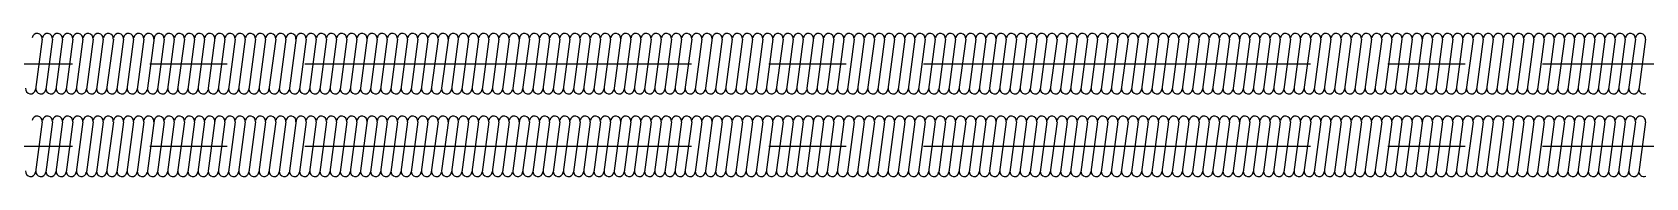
# Model space of a CAD drawing. Extents: x 54 to 349, y 204 to 268.
# Drawn here: x 218.7 to 281.2, y 255.8 to 261.3 of the extents above; entities that cross this region are included whole.
import ezdxf

# ---------------------------------------------------------------- set-up
doc = ezdxf.new("R2010")
doc.units = 0
doc.header["$LTSCALE"] = 12
doc.linetypes.add('CENTER', pattern=[2, 1.25, -0.25, 0.25, -0.25])
doc.layers.get('0').update_dxf_attribs({"linetype": 'CONTINUOUS'})
doc.layers.add('CENTER', color=1, linetype='CENTER')

msp = doc.modelspace()

# ---------------------------------------------------------------- linework, layer by layer
at = {"color": 7, "linetype": 'CONTINUOUS'}
for p, q in [((219.05, 261.091), (218.79, 259.141)), ((219.443, 261.091), (219.183, 259.141)), ((219.836, 261.091), (219.576, 259.141)), ((220.23, 261.091), (219.97, 259.141)), ((220.623, 261.091), (220.363, 259.141)), ((221.017, 261.091), (220.757, 259.141)), ((221.41, 261.091), (221.15, 259.141)), ((221.804, 261.091), (221.544, 259.141)), ((222.197, 261.091), (221.937, 259.141)), ((222.591, 261.091), (222.331, 259.141)), ((222.591, 261.091), (222.331, 259.141)), ((222.984, 261.091), (222.724, 259.141)), ((222.984, 261.091), (222.724, 259.141)), ((223.384, 261.143), (223.124, 259.193)), ((223.771, 261.091), (223.511, 259.141)), ((224.164, 261.091), (223.904, 259.141)), ((224.558, 261.091), (224.298, 259.141)), ((224.951, 261.091), (224.691, 259.141)), ((225.345, 261.091), (225.085, 259.141)), ((225.745, 261.143), (225.485, 259.193)), ((226.132, 261.091), (225.872, 259.141)), ((226.525, 261.091), (226.265, 259.141)), ((226.919, 261.091), (226.659, 259.141)), ((227.312, 261.091), (227.052, 259.141)), ((227.705, 261.091), (227.445, 259.141)), ((228.099, 261.091), (227.839, 259.141)), ((228.492, 261.091), (228.232, 259.141)), ((228.893, 261.143), (228.633, 259.193)), ((229.279, 261.091), (229.019, 259.141)), ((229.673, 261.091), (229.413, 259.141)), ((230.066, 261.091), (229.806, 259.141)), ((230.46, 261.091), (230.2, 259.141)), ((230.853, 261.091), (230.593, 259.141)), ((231.247, 261.091), (230.987, 259.141)), ((231.647, 261.143), (231.387, 259.193)), ((232.033, 261.091), (231.773, 259.141)), ((232.427, 261.091), (232.167, 259.141)), ((232.82, 261.091), (232.56, 259.141)), ((233.214, 261.091), (232.954, 259.141)), ((233.607, 261.091), (233.347, 259.141)), ((234.001, 261.091), (233.741, 259.141)), ((234.394, 261.091), (234.134, 259.141)), ((234.794, 261.143), (234.534, 259.193)), ((235.181, 261.091), (234.921, 259.141)), ((235.574, 261.091), (235.314, 259.141)), ((235.968, 261.091), (235.708, 259.141)), ((236.361, 261.091), (236.101, 259.141)), ((236.755, 261.091), (236.495, 259.141)), ((237.148, 261.091), (236.888, 259.141)), ((237.549, 261.143), (237.289, 259.193)), ((237.935, 261.091), (237.675, 259.141)), ((238.329, 261.091), (238.069, 259.141)), ((238.722, 261.091), (238.462, 259.141)), ((239.116, 261.091), (238.856, 259.141)), ((239.509, 261.091), (239.249, 259.141)), ((239.902, 261.091), (239.642, 259.141)), ((240.296, 261.091), (240.036, 259.141)), ((240.689, 261.091), (240.429, 259.141)), ((241.083, 261.091), (240.823, 259.141)), ((241.483, 261.143), (241.223, 259.193)), ((241.87, 261.091), (241.61, 259.141)), ((242.263, 261.091), (242.003, 259.141)), ((242.657, 261.091), (242.397, 259.141)), ((243.05, 261.091), (242.79, 259.141)), ((243.443, 261.091), (243.183, 259.141)), ((243.837, 261.091), (243.577, 259.141)), ((244.23, 261.091), (243.97, 259.141)), ((244.624, 261.091), (244.364, 259.141)), ((245.024, 261.143), (244.764, 259.193)), ((245.411, 261.091), (245.151, 259.141)), ((245.804, 261.091), (245.544, 259.141)), ((246.198, 261.091), (245.938, 259.141)), ((246.591, 261.091), (246.331, 259.141)), ((246.985, 261.091), (246.725, 259.141)), ((247.378, 261.091), (247.118, 259.141)), ((247.771, 261.091), (247.511, 259.141)), ((248.165, 261.091), (247.905, 259.141)), ((248.558, 261.091), (248.298, 259.141)), ((248.959, 261.143), (248.699, 259.193)), ((249.345, 261.091), (249.085, 259.141)), ((249.739, 261.091), (249.479, 259.141)), ((250.132, 261.091), (249.872, 259.141)), ((250.526, 261.091), (250.266, 259.141)), ((250.919, 261.091), (250.659, 259.141)), ((251.313, 261.091), (251.053, 259.141)), ((251.706, 261.091), (251.446, 259.141)), ((252.099, 261.091), (251.839, 259.141)), ((252.493, 261.091), (252.233, 259.141)), ((252.886, 261.091), (252.626, 259.141)), ((253.28, 261.091), (253.02, 259.141)), ((253.673, 261.091), (253.413, 259.141)), ((254.067, 261.091), (253.807, 259.141)), ((254.46, 261.091), (254.2, 259.141)), ((254.854, 261.091), (254.594, 259.141)), ((255.247, 261.091), (254.987, 259.141)), ((255.64, 261.091), (255.38, 259.141)), ((256.041, 261.143), (255.781, 259.193)), ((256.427, 261.091), (256.167, 259.141)), ((256.821, 261.091), (256.561, 259.141)), ((257.214, 261.091), (256.954, 259.141)), ((257.608, 261.091), (257.348, 259.141)), ((258.001, 261.091), (257.741, 259.141)), ((258.395, 261.091), (258.135, 259.141)), ((258.788, 261.091), (258.528, 259.141)), ((259.182, 261.091), (258.922, 259.141)), ((259.575, 261.091), (259.315, 259.141)), ((259.968, 261.091), (259.708, 259.141)), ((260.362, 261.091), (260.102, 259.141)), ((260.755, 261.091), (260.495, 259.141)), ((261.149, 261.091), (260.889, 259.141)), ((261.542, 261.091), (261.282, 259.141)), ((261.936, 261.091), (261.676, 259.141)), ((262.329, 261.091), (262.069, 259.141)), ((262.329, 261.091), (262.069, 259.141)), ((262.723, 261.091), (262.463, 259.141)), ((263.116, 261.091), (262.856, 259.141)), ((263.51, 261.091), (263.25, 259.141)), ((263.903, 261.091), (263.643, 259.141)), ((264.296, 261.091), (264.036, 259.141)), ((264.69, 261.091), (264.43, 259.141)), ((265.083, 261.091), (264.823, 259.141)), ((265.484, 261.143), (265.224, 259.193)), ((265.87, 261.091), (265.61, 259.141)), ((266.264, 261.091), (266.004, 259.141)), ((266.657, 261.091), (266.397, 259.141)), ((267.051, 261.091), (266.791, 259.141)), ((267.444, 261.091), (267.184, 259.141)), ((267.837, 261.091), (267.577, 259.141)), ((268.231, 261.091), (267.971, 259.141)), ((268.624, 261.091), (268.364, 259.141)), ((269.018, 261.091), (268.758, 259.141)), ((269.411, 261.091), (269.151, 259.141)), ((269.805, 261.091), (269.545, 259.141)), ((270.198, 261.091), (269.938, 259.141)), ((270.592, 261.091), (270.332, 259.141)), ((270.985, 261.091), (270.725, 259.141)), ((271.379, 261.091), (271.119, 259.141)), ((271.772, 261.091), (271.512, 259.141)), ((272.165, 261.091), (271.905, 259.141)), ((272.566, 261.143), (272.306, 259.193)), ((272.952, 261.091), (272.692, 259.141)), ((273.346, 261.091), (273.086, 259.141)), ((273.739, 261.091), (273.479, 259.141)), ((274.133, 261.091), (273.873, 259.141)), ((274.526, 261.091), (274.266, 259.141)), ((274.92, 261.091), (274.66, 259.141)), ((275.313, 261.091), (275.053, 259.141)), ((275.707, 261.091), (275.447, 259.141)), ((276.1, 261.091), (275.84, 259.141)), ((276.493, 261.091), (276.233, 259.141)), ((276.887, 261.091), (276.627, 259.141)), ((277.28, 261.091), (277.02, 259.141)), ((277.674, 261.091), (277.414, 259.141)), ((278.067, 261.091), (277.807, 259.141)), ((278.461, 261.091), (278.201, 259.141)), ((278.461, 261.091), (278.201, 259.141)), ((278.854, 261.091), (278.594, 259.141)), ((278.854, 261.091), (278.594, 259.141)), ((279.248, 261.091), (278.988, 259.141)), ((279.641, 261.091), (279.381, 259.141)), ((280.034, 261.091), (279.774, 259.141)), ((280.428, 261.091), (280.168, 259.141)), ((280.821, 261.091), (280.561, 259.141)), ((281.215, 261.091), (280.955, 259.141)), ((281.215, 261.091), (280.955, 259.141)), ((219.05, 257.891), (218.79, 255.941)), ((219.443, 257.891), (219.183, 255.941)), ((219.836, 257.891), (219.576, 255.941)), ((220.23, 257.891), (219.97, 255.941)), ((220.623, 257.891), (220.363, 255.941)), ((221.017, 257.891), (220.757, 255.941)), ((221.017, 257.891), (220.757, 255.941)), ((221.41, 257.891), (221.15, 255.941)), ((221.804, 257.891), (221.544, 255.941)), ((222.197, 257.891), (221.937, 255.941)), ((222.591, 257.891), (222.331, 255.941)), ((222.591, 257.891), (222.331, 255.941)), ((222.984, 257.891), (222.724, 255.941)), ((222.984, 257.891), (222.724, 255.941)), ((223.384, 257.943), (223.124, 255.993)), ((223.771, 257.891), (223.511, 255.941)), ((224.164, 257.891), (223.904, 255.941)), ((224.558, 257.891), (224.298, 255.941)), ((224.951, 257.891), (224.691, 255.941)), ((225.345, 257.891), (225.085, 255.941)), ((225.745, 257.943), (225.485, 255.993)), ((226.132, 257.891), (225.872, 255.941)), ((226.525, 257.891), (226.265, 255.941)), ((226.919, 257.891), (226.659, 255.941)), ((227.312, 257.891), (227.052, 255.941)), ((227.705, 257.891), (227.445, 255.941)), ((228.099, 257.891), (227.839, 255.941)), ((228.492, 257.891), (228.232, 255.941)), ((228.893, 257.943), (228.633, 255.993)), ((229.279, 257.891), (229.019, 255.941)), ((229.673, 257.891), (229.413, 255.941)), ((230.066, 257.891), (229.806, 255.941)), ((230.46, 257.891), (230.2, 255.941)), ((230.853, 257.891), (230.593, 255.941)), ((231.247, 257.891), (230.987, 255.941)), ((231.647, 257.943), (231.387, 255.993)), ((232.033, 257.891), (231.773, 255.941)), ((232.427, 257.891), (232.167, 255.941)), ((232.82, 257.891), (232.56, 255.941)), ((233.214, 257.891), (232.954, 255.941)), ((233.607, 257.891), (233.347, 255.941)), ((234.001, 257.891), (233.741, 255.941)), ((234.394, 257.891), (234.134, 255.941)), ((234.794, 257.943), (234.534, 255.993)), ((235.181, 257.891), (234.921, 255.941)), ((235.574, 257.891), (235.314, 255.941)), ((235.968, 257.891), (235.708, 255.941)), ((236.361, 257.891), (236.101, 255.941)), ((236.755, 257.891), (236.495, 255.941)), ((237.148, 257.891), (236.888, 255.941)), ((237.549, 257.943), (237.289, 255.993)), ((237.935, 257.891), (237.675, 255.941)), ((238.329, 257.891), (238.069, 255.941)), ((238.722, 257.891), (238.462, 255.941)), ((239.116, 257.891), (238.856, 255.941)), ((239.509, 257.891), (239.249, 255.941)), ((239.902, 257.891), (239.642, 255.941)), ((240.296, 257.891), (240.036, 255.941)), ((240.689, 257.891), (240.429, 255.941)), ((241.083, 257.891), (240.823, 255.941)), ((241.483, 257.943), (241.223, 255.993)), ((241.87, 257.891), (241.61, 255.941)), ((242.263, 257.891), (242.003, 255.941)), ((242.657, 257.891), (242.397, 255.941)), ((243.05, 257.891), (242.79, 255.941)), ((243.443, 257.891), (243.183, 255.941)), ((243.837, 257.891), (243.577, 255.941)), ((244.23, 257.891), (243.97, 255.941)), ((244.624, 257.891), (244.364, 255.941)), ((245.024, 257.943), (244.764, 255.993)), ((245.411, 257.891), (245.151, 255.941)), ((245.804, 257.891), (245.544, 255.941)), ((246.198, 257.891), (245.938, 255.941)), ((246.591, 257.891), (246.331, 255.941)), ((246.985, 257.891), (246.725, 255.941)), ((247.378, 257.891), (247.118, 255.941)), ((247.771, 257.891), (247.511, 255.941)), ((248.165, 257.891), (247.905, 255.941)), ((248.558, 257.891), (248.298, 255.941)), ((248.959, 257.943), (248.699, 255.993)), ((249.345, 257.891), (249.085, 255.941)), ((249.739, 257.891), (249.479, 255.941)), ((250.132, 257.891), (249.872, 255.941)), ((250.526, 257.891), (250.266, 255.941)), ((250.919, 257.891), (250.659, 255.941)), ((251.313, 257.891), (251.053, 255.941)), ((251.706, 257.891), (251.446, 255.941)), ((252.099, 257.891), (251.839, 255.941)), ((252.493, 257.891), (252.233, 255.941)), ((252.886, 257.891), (252.626, 255.941)), ((253.28, 257.891), (253.02, 255.941)), ((253.673, 257.891), (253.413, 255.941)), ((254.067, 257.891), (253.807, 255.941)), ((254.46, 257.891), (254.2, 255.941)), ((254.854, 257.891), (254.594, 255.941)), ((255.247, 257.891), (254.987, 255.941)), ((255.64, 257.891), (255.38, 255.941)), ((256.041, 257.943), (255.781, 255.993)), ((256.427, 257.891), (256.167, 255.941)), ((256.821, 257.891), (256.561, 255.941)), ((257.214, 257.891), (256.954, 255.941)), ((257.608, 257.891), (257.348, 255.941)), ((258.001, 257.891), (257.741, 255.941)), ((258.395, 257.891), (258.135, 255.941)), ((258.788, 257.891), (258.528, 255.941)), ((259.182, 257.891), (258.922, 255.941)), ((259.575, 257.891), (259.315, 255.941)), ((259.968, 257.891), (259.708, 255.941)), ((260.362, 257.891), (260.102, 255.941)), ((260.362, 257.891), (260.102, 255.941)), ((260.755, 257.891), (260.495, 255.941)), ((261.149, 257.891), (260.889, 255.941)), ((261.542, 257.891), (261.282, 255.941)), ((261.936, 257.891), (261.676, 255.941)), ((261.936, 257.891), (261.676, 255.941)), ((262.329, 257.891), (262.069, 255.941)), ((262.329, 257.891), (262.069, 255.941)), ((262.723, 257.891), (262.463, 255.941)), ((263.116, 257.891), (262.856, 255.941)), ((263.51, 257.891), (263.25, 255.941)), ((263.903, 257.891), (263.643, 255.941)), ((264.296, 257.891), (264.036, 255.941)), ((264.69, 257.891), (264.43, 255.941)), ((265.083, 257.891), (264.823, 255.941)), ((265.484, 257.943), (265.224, 255.993)), ((265.87, 257.891), (265.61, 255.941)), ((266.264, 257.891), (266.004, 255.941)), ((266.657, 257.891), (266.397, 255.941)), ((267.051, 257.891), (266.791, 255.941)), ((267.444, 257.891), (267.184, 255.941)), ((267.837, 257.891), (267.577, 255.941)), ((268.231, 257.891), (267.971, 255.941)), ((268.624, 257.891), (268.364, 255.941)), ((269.018, 257.891), (268.758, 255.941)), ((269.411, 257.891), (269.151, 255.941)), ((269.805, 257.891), (269.545, 255.941)), ((270.198, 257.891), (269.938, 255.941)), ((270.592, 257.891), (270.332, 255.941)), ((270.985, 257.891), (270.725, 255.941)), ((271.379, 257.891), (271.119, 255.941)), ((271.772, 257.891), (271.512, 255.941)), ((272.165, 257.891), (271.905, 255.941)), ((272.566, 257.943), (272.306, 255.993)), ((272.952, 257.891), (272.692, 255.941)), ((273.346, 257.891), (273.086, 255.941)), ((273.739, 257.891), (273.479, 255.941)), ((274.133, 257.891), (273.873, 255.941)), ((274.526, 257.891), (274.266, 255.941)), ((274.92, 257.891), (274.66, 255.941)), ((275.313, 257.891), (275.053, 255.941)), ((275.707, 257.891), (275.447, 255.941)), ((276.1, 257.891), (275.84, 255.941)), ((276.493, 257.891), (276.233, 255.941)), ((276.887, 257.891), (276.627, 255.941)), ((276.887, 257.891), (276.627, 255.941)), ((277.28, 257.891), (277.02, 255.941)), ((277.674, 257.891), (277.414, 255.941)), ((278.067, 257.891), (277.807, 255.941)), ((278.461, 257.891), (278.201, 255.941)), ((278.461, 257.891), (278.201, 255.941)), ((278.854, 257.891), (278.594, 255.941)), ((278.854, 257.891), (278.594, 255.941)), ((279.248, 257.891), (278.988, 255.941)), ((279.641, 257.891), (279.381, 255.941)), ((280.034, 257.891), (279.774, 255.941)), ((280.428, 257.891), (280.168, 255.941)), ((280.821, 257.891), (280.561, 255.941)), ((281.215, 257.891), (280.955, 255.941)), ((281.215, 257.891), (280.955, 255.941)), ((281.215, 257.891), (280.955, 255.941))]:
    msp.add_line(p, q, dxfattribs=at)
for centre, start, end in [((218.856, 261.117), 352.40536, 172.40536), ((219.25, 261.117), 352.40536, 172.40536), ((219.643, 261.117), 352.40536, 172.40536), ((220.037, 261.117), 352.40536, 172.40536), ((220.43, 261.117), 352.40536, 172.40536), ((220.823, 261.117), 352.40536, 172.40536), ((221.217, 261.117), 352.40536, 172.40536), ((221.61, 261.117), 352.40536, 172.40536), ((222.004, 261.117), 352.40536, 172.40536), ((222.397, 261.117), 352.40536, 172.40536), ((222.791, 261.117), 352.40536, 172.40536), ((222.791, 261.117), 352.40536, 172.40536), ((223.184, 261.117), 352.40536, 172.40536), ((223.578, 261.117), 352.40536, 172.40536), ((223.971, 261.117), 352.40536, 172.40536), ((224.365, 261.117), 352.40536, 172.40536), ((224.758, 261.117), 352.40536, 172.40536), ((225.151, 261.117), 352.40536, 172.40536), ((225.545, 261.117), 352.40536, 172.40536), ((225.938, 261.117), 352.40536, 172.40536), ((226.332, 261.117), 352.40536, 172.40536), ((226.725, 261.117), 352.40536, 172.40536), ((227.119, 261.117), 352.40536, 172.40536), ((227.512, 261.117), 352.40536, 172.40536), ((227.906, 261.117), 352.40536, 172.40536), ((228.299, 261.117), 352.40536, 172.40536), ((228.693, 261.117), 352.40536, 172.40536), ((229.086, 261.117), 352.40536, 172.40536), ((229.479, 261.117), 352.40536, 172.40536), ((229.873, 261.117), 352.40536, 172.40536), ((230.266, 261.117), 352.40536, 172.40536), ((230.66, 261.117), 352.40536, 172.40536), ((231.053, 261.117), 352.40536, 172.40536), ((231.447, 261.117), 352.40536, 172.40536), ((231.84, 261.117), 352.40536, 172.40536), ((232.234, 261.117), 352.40536, 172.40536), ((232.627, 261.117), 352.40536, 172.40536), ((233.02, 261.117), 352.40536, 172.40536), ((233.414, 261.117), 352.40536, 172.40536), ((233.807, 261.117), 352.40536, 172.40536), ((234.201, 261.117), 352.40536, 172.40536), ((234.594, 261.117), 352.40536, 172.40536), ((234.988, 261.117), 352.40536, 172.40536), ((235.381, 261.117), 352.40536, 172.40536), ((235.775, 261.117), 352.40536, 172.40536), ((236.168, 261.117), 352.40536, 172.40536), ((236.562, 261.117), 352.40536, 172.40536), ((236.955, 261.117), 352.40536, 172.40536), ((237.348, 261.117), 352.40536, 172.40536), ((237.742, 261.117), 352.40536, 172.40536), ((238.135, 261.117), 352.40536, 172.40536), ((238.529, 261.117), 352.40536, 172.40536), ((238.922, 261.117), 352.40536, 172.40536), ((239.316, 261.117), 352.40536, 172.40536), ((239.709, 261.117), 352.40536, 172.40536), ((240.103, 261.117), 352.40536, 172.40536), ((240.496, 261.117), 352.40536, 172.40536), ((240.89, 261.117), 352.40536, 172.40536), ((241.283, 261.117), 352.40536, 172.40536), ((241.676, 261.117), 352.40536, 172.40536), ((242.07, 261.117), 352.40536, 172.40536), ((242.463, 261.117), 352.40536, 172.40536), ((242.857, 261.117), 352.40536, 172.40536), ((243.25, 261.117), 352.40536, 172.40536), ((243.644, 261.117), 352.40536, 172.40536), ((244.037, 261.117), 352.40536, 172.40536), ((244.431, 261.117), 352.40536, 172.40536), ((244.824, 261.117), 352.40536, 172.40536), ((245.217, 261.117), 352.40536, 172.40536), ((245.611, 261.117), 352.40536, 172.40536), ((246.004, 261.117), 352.40536, 172.40536), ((246.398, 261.117), 352.40536, 172.40536), ((246.791, 261.117), 352.40536, 172.40536), ((247.185, 261.117), 352.40536, 172.40536), ((247.578, 261.117), 352.40536, 172.40536), ((247.972, 261.117), 352.40536, 172.40536), ((248.365, 261.117), 352.40536, 172.40536), ((248.759, 261.117), 352.40536, 172.40536), ((249.152, 261.117), 352.40536, 172.40536), ((249.545, 261.117), 352.40536, 172.40536), ((249.939, 261.117), 352.40536, 172.40536), ((250.332, 261.117), 352.40536, 172.40536), ((250.726, 261.117), 352.40536, 172.40536), ((251.119, 261.117), 352.40536, 172.40536), ((251.513, 261.117), 352.40536, 172.40536), ((251.906, 261.117), 352.40536, 172.40536), ((252.3, 261.117), 352.40536, 172.40536), ((252.693, 261.117), 352.40536, 172.40536), ((253.086, 261.117), 352.40536, 172.40536), ((253.48, 261.117), 352.40536, 172.40536), ((253.873, 261.117), 352.40536, 172.40536), ((254.267, 261.117), 352.40536, 172.40536), ((254.66, 261.117), 352.40536, 172.40536), ((255.054, 261.117), 352.40536, 172.40536), ((255.447, 261.117), 352.40536, 172.40536), ((255.841, 261.117), 352.40536, 172.40536), ((256.234, 261.117), 352.40536, 172.40536), ((256.628, 261.117), 352.40536, 172.40536), ((257.021, 261.117), 352.40536, 172.40536), ((257.414, 261.117), 352.40536, 172.40536), ((257.808, 261.117), 352.40536, 172.40536), ((258.201, 261.117), 352.40536, 172.40536), ((258.595, 261.117), 352.40536, 172.40536), ((258.988, 261.117), 352.40536, 172.40536), ((259.382, 261.117), 352.40536, 172.40536), ((259.775, 261.117), 352.40536, 172.40536), ((260.169, 261.117), 352.40536, 172.40536), ((260.562, 261.117), 352.40536, 172.40536), ((260.956, 261.117), 352.40536, 172.40536), ((261.349, 261.117), 352.40536, 172.40536), ((261.742, 261.117), 352.40536, 172.40536), ((262.136, 261.117), 352.40536, 172.40536), ((262.136, 261.117), 352.40536, 172.40536), ((262.529, 261.117), 352.40536, 172.40536), ((262.923, 261.117), 352.40536, 172.40536), ((263.316, 261.117), 352.40536, 172.40536), ((263.71, 261.117), 352.40536, 172.40536), ((264.103, 261.117), 352.40536, 172.40536), ((264.497, 261.117), 352.40536, 172.40536), ((264.89, 261.117), 352.40536, 172.40536), ((265.283, 261.117), 352.40536, 172.40536), ((265.677, 261.117), 352.40536, 172.40536), ((266.07, 261.117), 352.40536, 172.40536), ((266.464, 261.117), 352.40536, 172.40536), ((266.857, 261.117), 352.40536, 172.40536), ((267.251, 261.117), 352.40536, 172.40536), ((267.644, 261.117), 352.40536, 172.40536), ((268.038, 261.117), 352.40536, 172.40536), ((268.431, 261.117), 352.40536, 172.40536), ((268.825, 261.117), 352.40536, 172.40536), ((269.218, 261.117), 352.40536, 172.40536), ((269.611, 261.117), 352.40536, 172.40536), ((270.005, 261.117), 352.40536, 172.40536), ((270.398, 261.117), 352.40536, 172.40536), ((270.792, 261.117), 352.40536, 172.40536), ((271.185, 261.117), 352.40536, 172.40536), ((271.579, 261.117), 352.40536, 172.40536), ((271.972, 261.117), 352.40536, 172.40536), ((272.366, 261.117), 352.40536, 172.40536), ((272.759, 261.117), 352.40536, 172.40536), ((273.153, 261.117), 352.40536, 172.40536), ((273.546, 261.117), 352.40536, 172.40536), ((273.939, 261.117), 352.40536, 172.40536), ((274.333, 261.117), 352.40536, 172.40536), ((274.726, 261.117), 352.40536, 172.40536), ((275.12, 261.117), 352.40536, 172.40536), ((275.513, 261.117), 352.40536, 172.40536), ((275.907, 261.117), 352.40536, 172.40536), ((276.3, 261.117), 352.40536, 172.40536), ((276.694, 261.117), 352.40536, 172.40536), ((277.087, 261.117), 352.40536, 172.40536), ((277.48, 261.117), 352.40536, 172.40536), ((277.874, 261.117), 352.40536, 172.40536), ((278.267, 261.117), 352.40536, 172.40536), ((278.661, 261.117), 352.40536, 172.40536), ((278.661, 261.117), 352.40536, 172.40536), ((279.054, 261.117), 352.40536, 172.40536), ((279.448, 261.117), 352.40536, 172.40536), ((279.841, 261.117), 352.40536, 172.40536), ((280.235, 261.117), 352.40536, 172.40536), ((280.628, 261.117), 352.40536, 172.40536), ((281.022, 261.117), 352.40536, 172.40536), ((218.596, 259.167), 172.40536, 352.40536), ((218.99, 259.167), 172.40536, 352.40536), ((219.383, 259.167), 172.40536, 352.40536), ((219.777, 259.167), 172.40536, 352.40536), ((220.17, 259.167), 172.40536, 352.40536), ((220.563, 259.167), 172.40536, 352.40536), ((220.957, 259.167), 172.40536, 352.40536), ((221.35, 259.167), 172.40536, 352.40536), ((221.744, 259.167), 172.40536, 352.40536), ((222.137, 259.167), 172.40536, 352.40536), ((222.531, 259.167), 172.40536, 352.40536), ((222.531, 259.167), 172.40536, 352.40536), ((222.924, 259.167), 172.40536, 352.40536), ((223.318, 259.167), 172.40536, 352.40536), ((223.711, 259.167), 172.40536, 352.40536), ((224.105, 259.167), 172.40536, 352.40536), ((224.498, 259.167), 172.40536, 352.40536), ((224.891, 259.167), 172.40536, 352.40536), ((225.285, 259.167), 172.40536, 352.40536), ((225.678, 259.167), 172.40536, 352.40536), ((226.072, 259.167), 172.40536, 352.40536), ((226.465, 259.167), 172.40536, 352.40536), ((226.859, 259.167), 172.40536, 352.40536), ((227.252, 259.167), 172.40536, 352.40536), ((227.646, 259.167), 172.40536, 352.40536), ((228.039, 259.167), 172.40536, 352.40536), ((228.433, 259.167), 172.40536, 352.40536), ((228.826, 259.167), 172.40536, 352.40536), ((229.219, 259.167), 172.40536, 352.40536), ((229.613, 259.167), 172.40536, 352.40536), ((230.006, 259.167), 172.40536, 352.40536), ((230.4, 259.167), 172.40536, 352.40536), ((230.793, 259.167), 172.40536, 352.40536), ((231.187, 259.167), 172.40536, 352.40536), ((231.58, 259.167), 172.40536, 352.40536), ((231.974, 259.167), 172.40536, 352.40536), ((232.367, 259.167), 172.40536, 352.40536), ((232.76, 259.167), 172.40536, 352.40536), ((233.154, 259.167), 172.40536, 352.40536), ((233.547, 259.167), 172.40536, 352.40536), ((233.941, 259.167), 172.40536, 352.40536), ((234.334, 259.167), 172.40536, 352.40536), ((234.728, 259.167), 172.40536, 352.40536), ((235.121, 259.167), 172.40536, 352.40536), ((235.515, 259.167), 172.40536, 352.40536), ((235.908, 259.167), 172.40536, 352.40536), ((236.302, 259.167), 172.40536, 352.40536), ((236.695, 259.167), 172.40536, 352.40536), ((237.088, 259.167), 172.40536, 352.40536), ((237.482, 259.167), 172.40536, 352.40536), ((237.875, 259.167), 172.40536, 352.40536), ((238.269, 259.167), 172.40536, 352.40536), ((238.662, 259.167), 172.40536, 352.40536), ((239.056, 259.167), 172.40536, 352.40536), ((239.449, 259.167), 172.40536, 352.40536), ((239.843, 259.167), 172.40536, 352.40536), ((240.236, 259.167), 172.40536, 352.40536), ((240.63, 259.167), 172.40536, 352.40536), ((241.023, 259.167), 172.40536, 352.40536), ((241.416, 259.167), 172.40536, 352.40536), ((241.81, 259.167), 172.40536, 352.40536), ((242.203, 259.167), 172.40536, 352.40536), ((242.597, 259.167), 172.40536, 352.40536), ((242.99, 259.167), 172.40536, 352.40536), ((243.384, 259.167), 172.40536, 352.40536), ((243.777, 259.167), 172.40536, 352.40536), ((244.171, 259.167), 172.40536, 352.40536), ((244.564, 259.167), 172.40536, 352.40536), ((244.957, 259.167), 172.40536, 352.40536), ((245.351, 259.167), 172.40536, 352.40536), ((245.744, 259.167), 172.40536, 352.40536), ((246.138, 259.167), 172.40536, 352.40536), ((246.531, 259.167), 172.40536, 352.40536), ((246.925, 259.167), 172.40536, 352.40536), ((247.318, 259.167), 172.40536, 352.40536), ((247.712, 259.167), 172.40536, 352.40536), ((248.105, 259.167), 172.40536, 352.40536), ((248.499, 259.167), 172.40536, 352.40536), ((248.892, 259.167), 172.40536, 352.40536), ((249.285, 259.167), 172.40536, 352.40536), ((249.679, 259.167), 172.40536, 352.40536), ((250.072, 259.167), 172.40536, 352.40536), ((250.466, 259.167), 172.40536, 352.40536), ((250.859, 259.167), 172.40536, 352.40536), ((251.253, 259.167), 172.40536, 352.40536), ((251.646, 259.167), 172.40536, 352.40536), ((252.04, 259.167), 172.40536, 352.40536), ((252.433, 259.167), 172.40536, 352.40536), ((252.826, 259.167), 172.40536, 352.40536), ((253.22, 259.167), 172.40536, 352.40536), ((253.613, 259.167), 172.40536, 352.40536), ((254.007, 259.167), 172.40536, 352.40536), ((254.4, 259.167), 172.40536, 352.40536), ((254.794, 259.167), 172.40536, 352.40536), ((255.187, 259.167), 172.40536, 352.40536), ((255.581, 259.167), 172.40536, 352.40536), ((255.974, 259.167), 172.40536, 352.40536), ((256.368, 259.167), 172.40536, 352.40536), ((256.761, 259.167), 172.40536, 352.40536), ((257.154, 259.167), 172.40536, 352.40536), ((257.548, 259.167), 172.40536, 352.40536), ((257.941, 259.167), 172.40536, 352.40536), ((258.335, 259.167), 172.40536, 352.40536), ((258.728, 259.167), 172.40536, 352.40536), ((259.122, 259.167), 172.40536, 352.40536), ((259.515, 259.167), 172.40536, 352.40536), ((259.909, 259.167), 172.40536, 352.40536), ((260.302, 259.167), 172.40536, 352.40536), ((260.696, 259.167), 172.40536, 352.40536), ((261.089, 259.167), 172.40536, 352.40536), ((261.482, 259.167), 172.40536, 352.40536), ((261.876, 259.167), 172.40536, 352.40536), ((261.876, 259.167), 172.40536, 352.40536), ((262.269, 259.167), 172.40536, 352.40536), ((262.663, 259.167), 172.40536, 352.40536), ((263.056, 259.167), 172.40536, 352.40536), ((263.45, 259.167), 172.40536, 352.40536), ((263.843, 259.167), 172.40536, 352.40536), ((264.237, 259.167), 172.40536, 352.40536), ((264.63, 259.167), 172.40536, 352.40536), ((265.023, 259.167), 172.40536, 352.40536), ((265.417, 259.167), 172.40536, 352.40536), ((265.81, 259.167), 172.40536, 352.40536), ((266.204, 259.167), 172.40536, 352.40536), ((266.597, 259.167), 172.40536, 352.40536), ((266.991, 259.167), 172.40536, 352.40536), ((267.384, 259.167), 172.40536, 352.40536), ((267.778, 259.167), 172.40536, 352.40536), ((268.171, 259.167), 172.40536, 352.40536), ((268.565, 259.167), 172.40536, 352.40536), ((268.958, 259.167), 172.40536, 352.40536), ((269.351, 259.167), 172.40536, 352.40536), ((269.745, 259.167), 172.40536, 352.40536), ((270.138, 259.167), 172.40536, 352.40536), ((270.532, 259.167), 172.40536, 352.40536), ((270.925, 259.167), 172.40536, 352.40536), ((271.319, 259.167), 172.40536, 352.40536), ((271.712, 259.167), 172.40536, 352.40536), ((272.106, 259.167), 172.40536, 352.40536), ((272.499, 259.167), 172.40536, 352.40536), ((272.893, 259.167), 172.40536, 352.40536), ((273.286, 259.167), 172.40536, 352.40536), ((273.679, 259.167), 172.40536, 352.40536), ((274.073, 259.167), 172.40536, 352.40536), ((274.466, 259.167), 172.40536, 352.40536), ((274.86, 259.167), 172.40536, 352.40536), ((275.253, 259.167), 172.40536, 352.40536), ((275.647, 259.167), 172.40536, 352.40536), ((276.04, 259.167), 172.40536, 352.40536), ((276.434, 259.167), 172.40536, 352.40536), ((276.827, 259.167), 172.40536, 352.40536), ((277.22, 259.167), 172.40536, 352.40536), ((277.614, 259.167), 172.40536, 352.40536), ((278.007, 259.167), 172.40536, 352.40536), ((278.401, 259.167), 172.40536, 352.40536), ((278.401, 259.167), 172.40536, 352.40536), ((278.794, 259.167), 172.40536, 352.40536), ((279.188, 259.167), 172.40536, 352.40536), ((279.581, 259.167), 172.40536, 352.40536), ((279.975, 259.167), 172.40536, 352.40536), ((280.368, 259.167), 172.40536, 352.40536), ((280.762, 259.167), 172.40536, 352.40536), ((281.155, 259.167), 172.40536, 290.41065), ((218.856, 257.917), 352.40536, 172.40536), ((219.25, 257.917), 352.40536, 172.40536), ((219.643, 257.917), 352.40536, 172.40536), ((220.037, 257.917), 352.40536, 172.40536), ((220.43, 257.917), 352.40536, 172.40536), ((220.823, 257.917), 352.40536, 172.40536), ((220.823, 257.917), 352.40536, 172.40536), ((221.217, 257.917), 352.40536, 172.40536), ((221.61, 257.917), 352.40536, 172.40536), ((222.004, 257.917), 352.40536, 172.40536), ((222.397, 257.917), 352.40536, 172.40536), ((222.397, 257.917), 352.40536, 172.40536), ((222.791, 257.917), 352.40536, 172.40536), ((222.791, 257.917), 352.40536, 172.40536), ((223.184, 257.917), 352.40536, 172.40536), ((223.578, 257.917), 352.40536, 172.40536), ((223.971, 257.917), 352.40536, 172.40536), ((224.365, 257.917), 352.40536, 172.40536), ((224.758, 257.917), 352.40536, 172.40536), ((225.151, 257.917), 352.40536, 172.40536), ((225.545, 257.917), 352.40536, 172.40536), ((225.938, 257.917), 352.40536, 172.40536), ((226.332, 257.917), 352.40536, 172.40536), ((226.725, 257.917), 352.40536, 172.40536), ((227.119, 257.917), 352.40536, 172.40536), ((227.512, 257.917), 352.40536, 172.40536), ((227.906, 257.917), 352.40536, 172.40536), ((228.299, 257.917), 352.40536, 172.40536), ((228.693, 257.917), 352.40536, 172.40536), ((229.086, 257.917), 352.40536, 172.40536), ((229.479, 257.917), 352.40536, 172.40536), ((229.873, 257.917), 352.40536, 172.40536), ((230.266, 257.917), 352.40536, 172.40536), ((230.66, 257.917), 352.40536, 172.40536), ((231.053, 257.917), 352.40536, 172.40536), ((231.447, 257.917), 352.40536, 172.40536), ((231.84, 257.917), 352.40536, 172.40536), ((232.234, 257.917), 352.40536, 172.40536), ((232.627, 257.917), 352.40536, 172.40536), ((233.02, 257.917), 352.40536, 172.40536), ((233.414, 257.917), 352.40536, 172.40536), ((233.807, 257.917), 352.40536, 172.40536), ((234.201, 257.917), 352.40536, 172.40536), ((234.594, 257.917), 352.40536, 172.40536), ((234.988, 257.917), 352.40536, 172.40536), ((235.381, 257.917), 352.40536, 172.40536), ((235.775, 257.917), 352.40536, 172.40536), ((236.168, 257.917), 352.40536, 172.40536), ((236.562, 257.917), 352.40536, 172.40536), ((236.955, 257.917), 352.40536, 172.40536), ((237.348, 257.917), 352.40536, 172.40536), ((237.742, 257.917), 352.40536, 172.40536), ((238.135, 257.917), 352.40536, 172.40536), ((238.529, 257.917), 352.40536, 172.40536), ((238.922, 257.917), 352.40536, 172.40536), ((239.316, 257.917), 352.40536, 172.40536), ((239.709, 257.917), 352.40536, 172.40536), ((240.103, 257.917), 352.40536, 172.40536), ((240.496, 257.917), 352.40536, 172.40536), ((240.89, 257.917), 352.40536, 172.40536), ((241.283, 257.917), 352.40536, 172.40536), ((241.676, 257.917), 352.40536, 172.40536), ((242.07, 257.917), 352.40536, 172.40536), ((242.463, 257.917), 352.40536, 172.40536), ((242.857, 257.917), 352.40536, 172.40536), ((243.25, 257.917), 352.40536, 172.40536), ((243.644, 257.917), 352.40536, 172.40536), ((244.037, 257.917), 352.40536, 172.40536), ((244.431, 257.917), 352.40536, 172.40536), ((244.824, 257.917), 352.40536, 172.40536), ((245.217, 257.917), 352.40536, 172.40536), ((245.611, 257.917), 352.40536, 172.40536), ((246.004, 257.917), 352.40536, 172.40536), ((246.398, 257.917), 352.40536, 172.40536), ((246.791, 257.917), 352.40536, 172.40536), ((247.185, 257.917), 352.40536, 172.40536), ((247.578, 257.917), 352.40536, 172.40536), ((247.972, 257.917), 352.40536, 172.40536), ((248.365, 257.917), 352.40536, 172.40536), ((248.759, 257.917), 352.40536, 172.40536), ((249.152, 257.917), 352.40536, 172.40536), ((249.545, 257.917), 352.40536, 172.40536), ((249.939, 257.917), 352.40536, 172.40536), ((250.332, 257.917), 352.40536, 172.40536), ((250.726, 257.917), 352.40536, 172.40536), ((251.119, 257.917), 352.40536, 172.40536), ((251.513, 257.917), 352.40536, 172.40536), ((251.906, 257.917), 352.40536, 172.40536), ((252.3, 257.917), 352.40536, 172.40536), ((252.693, 257.917), 352.40536, 172.40536), ((253.086, 257.917), 352.40536, 172.40536), ((253.48, 257.917), 352.40536, 172.40536), ((253.873, 257.917), 352.40536, 172.40536), ((254.267, 257.917), 352.40536, 172.40536), ((254.66, 257.917), 352.40536, 172.40536), ((255.054, 257.917), 352.40536, 172.40536), ((255.447, 257.917), 352.40536, 172.40536), ((255.841, 257.917), 352.40536, 172.40536), ((256.234, 257.917), 352.40536, 172.40536), ((256.628, 257.917), 352.40536, 172.40536), ((257.021, 257.917), 352.40536, 172.40536), ((257.414, 257.917), 352.40536, 172.40536), ((257.808, 257.917), 352.40536, 172.40536), ((258.201, 257.917), 352.40536, 172.40536), ((258.595, 257.917), 352.40536, 172.40536), ((258.988, 257.917), 352.40536, 172.40536), ((259.382, 257.917), 352.40536, 172.40536), ((259.775, 257.917), 352.40536, 172.40536), ((260.169, 257.917), 352.40536, 172.40536), ((260.169, 257.917), 352.40536, 172.40536), ((260.562, 257.917), 352.40536, 172.40536), ((260.956, 257.917), 352.40536, 172.40536), ((261.349, 257.917), 352.40536, 172.40536), ((261.742, 257.917), 352.40536, 172.40536), ((261.742, 257.917), 352.40536, 172.40536), ((262.136, 257.917), 352.40536, 172.40536), ((262.136, 257.917), 352.40536, 172.40536), ((262.529, 257.917), 352.40536, 172.40536), ((262.923, 257.917), 352.40536, 172.40536), ((263.316, 257.917), 352.40536, 172.40536), ((263.71, 257.917), 352.40536, 172.40536), ((264.103, 257.917), 352.40536, 172.40536), ((264.497, 257.917), 352.40536, 172.40536), ((264.89, 257.917), 352.40536, 172.40536), ((265.283, 257.917), 352.40536, 172.40536), ((265.677, 257.917), 352.40536, 172.40536), ((266.07, 257.917), 352.40536, 172.40536), ((266.464, 257.917), 352.40536, 172.40536), ((266.857, 257.917), 352.40536, 172.40536), ((267.251, 257.917), 352.40536, 172.40536), ((267.644, 257.917), 352.40536, 172.40536), ((268.038, 257.917), 352.40536, 172.40536), ((268.431, 257.917), 352.40536, 172.40536), ((268.825, 257.917), 352.40536, 172.40536), ((269.218, 257.917), 352.40536, 172.40536), ((269.611, 257.917), 352.40536, 172.40536), ((270.005, 257.917), 352.40536, 172.40536), ((270.398, 257.917), 352.40536, 172.40536), ((270.792, 257.917), 352.40536, 172.40536), ((271.185, 257.917), 352.40536, 172.40536), ((271.579, 257.917), 352.40536, 172.40536), ((271.972, 257.917), 352.40536, 172.40536), ((272.366, 257.917), 352.40536, 172.40536), ((272.759, 257.917), 352.40536, 172.40536), ((273.153, 257.917), 352.40536, 172.40536), ((273.546, 257.917), 352.40536, 172.40536), ((273.939, 257.917), 352.40536, 172.40536), ((274.333, 257.917), 352.40536, 172.40536), ((274.726, 257.917), 352.40536, 172.40536), ((275.12, 257.917), 352.40536, 172.40536), ((275.513, 257.917), 352.40536, 172.40536), ((275.907, 257.917), 352.40536, 172.40536), ((276.3, 257.917), 352.40536, 172.40536), ((276.694, 257.917), 352.40536, 172.40536), ((276.694, 257.917), 352.40536, 172.40536), ((277.087, 257.917), 352.40536, 172.40536), ((277.48, 257.917), 352.40536, 172.40536), ((277.874, 257.917), 352.40536, 172.40536), ((278.267, 257.917), 352.40536, 172.40536), ((278.661, 257.917), 352.40536, 172.40536), ((278.661, 257.917), 352.40536, 172.40536), ((279.054, 257.917), 352.40536, 172.40536), ((279.448, 257.917), 352.40536, 172.40536), ((279.841, 257.917), 352.40536, 172.40536), ((280.235, 257.917), 352.40536, 172.40536), ((280.628, 257.917), 352.40536, 172.40536), ((281.022, 257.917), 352.40536, 172.40536), ((281.022, 257.917), 352.40536, 172.40536), ((218.596, 255.967), 172.40536, 352.40536), ((218.99, 255.967), 172.40536, 352.40536), ((219.383, 255.967), 172.40536, 352.40536), ((219.777, 255.967), 172.40536, 352.40536), ((220.17, 255.967), 172.40536, 352.40536), ((220.563, 255.967), 172.40536, 352.40536), ((220.563, 255.967), 172.40536, 352.40536), ((220.957, 255.967), 172.40536, 352.40536), ((221.35, 255.967), 172.40536, 352.40536), ((221.744, 255.967), 172.40536, 352.40536), ((222.137, 255.967), 172.40536, 352.40536), ((222.531, 255.967), 172.40536, 352.40536), ((222.531, 255.967), 172.40536, 352.40536), ((222.924, 255.967), 172.40536, 352.40536), ((223.318, 255.967), 172.40536, 352.40536), ((223.711, 255.967), 172.40536, 352.40536), ((224.105, 255.967), 172.40536, 352.40536), ((224.498, 255.967), 172.40536, 352.40536), ((224.891, 255.967), 172.40536, 352.40536), ((225.285, 255.967), 172.40536, 352.40536), ((225.678, 255.967), 172.40536, 352.40536), ((226.072, 255.967), 172.40536, 352.40536), ((226.465, 255.967), 172.40536, 352.40536), ((226.859, 255.967), 172.40536, 352.40536), ((227.252, 255.967), 172.40536, 352.40536), ((227.646, 255.967), 172.40536, 352.40536), ((228.039, 255.967), 172.40536, 352.40536), ((228.433, 255.967), 172.40536, 352.40536), ((228.826, 255.967), 172.40536, 352.40536), ((229.219, 255.967), 172.40536, 352.40536), ((229.613, 255.967), 172.40536, 352.40536), ((230.006, 255.967), 172.40536, 352.40536), ((230.4, 255.967), 172.40536, 352.40536), ((230.793, 255.967), 172.40536, 352.40536), ((231.187, 255.967), 172.40536, 352.40536), ((231.58, 255.967), 172.40536, 352.40536), ((231.974, 255.967), 172.40536, 352.40536), ((232.367, 255.967), 172.40536, 352.40536), ((232.76, 255.967), 172.40536, 352.40536), ((233.154, 255.967), 172.40536, 352.40536), ((233.547, 255.967), 172.40536, 352.40536), ((233.941, 255.967), 172.40536, 352.40536), ((234.334, 255.967), 172.40536, 352.40536), ((234.728, 255.967), 172.40536, 352.40536), ((235.121, 255.967), 172.40536, 352.40536), ((235.515, 255.967), 172.40536, 352.40536), ((235.908, 255.967), 172.40536, 352.40536), ((236.302, 255.967), 172.40536, 352.40536), ((236.695, 255.967), 172.40536, 352.40536), ((237.088, 255.967), 172.40536, 352.40536), ((237.482, 255.967), 172.40536, 352.40536), ((237.875, 255.967), 172.40536, 352.40536), ((238.269, 255.967), 172.40536, 352.40536), ((238.662, 255.967), 172.40536, 352.40536), ((239.056, 255.967), 172.40536, 352.40536), ((239.449, 255.967), 172.40536, 352.40536), ((239.843, 255.967), 172.40536, 352.40536), ((240.236, 255.967), 172.40536, 352.40536), ((240.63, 255.967), 172.40536, 352.40536), ((241.023, 255.967), 172.40536, 352.40536), ((241.416, 255.967), 172.40536, 352.40536), ((241.81, 255.967), 172.40536, 352.40536), ((242.203, 255.967), 172.40536, 352.40536), ((242.597, 255.967), 172.40536, 352.40536), ((242.99, 255.967), 172.40536, 352.40536), ((243.384, 255.967), 172.40536, 352.40536), ((243.777, 255.967), 172.40536, 352.40536), ((244.171, 255.967), 172.40536, 352.40536), ((244.564, 255.967), 172.40536, 352.40536), ((244.957, 255.967), 172.40536, 352.40536), ((245.351, 255.967), 172.40536, 352.40536), ((245.744, 255.967), 172.40536, 352.40536), ((246.138, 255.967), 172.40536, 352.40536), ((246.531, 255.967), 172.40536, 352.40536), ((246.925, 255.967), 172.40536, 352.40536), ((247.318, 255.967), 172.40536, 352.40536), ((247.712, 255.967), 172.40536, 352.40536), ((248.105, 255.967), 172.40536, 352.40536), ((248.499, 255.967), 172.40536, 352.40536), ((248.892, 255.967), 172.40536, 352.40536), ((249.285, 255.967), 172.40536, 352.40536), ((249.679, 255.967), 172.40536, 352.40536), ((250.072, 255.967), 172.40536, 352.40536), ((250.466, 255.967), 172.40536, 352.40536), ((250.859, 255.967), 172.40536, 352.40536), ((251.253, 255.967), 172.40536, 352.40536), ((251.646, 255.967), 172.40536, 352.40536), ((252.04, 255.967), 172.40536, 352.40536), ((252.433, 255.967), 172.40536, 352.40536), ((252.826, 255.967), 172.40536, 352.40536), ((253.22, 255.967), 172.40536, 352.40536), ((253.613, 255.967), 172.40536, 352.40536), ((254.007, 255.967), 172.40536, 352.40536), ((254.4, 255.967), 172.40536, 352.40536), ((254.794, 255.967), 172.40536, 352.40536), ((255.187, 255.967), 172.40536, 352.40536), ((255.581, 255.967), 172.40536, 352.40536), ((255.974, 255.967), 172.40536, 352.40536), ((256.368, 255.967), 172.40536, 352.40536), ((256.761, 255.967), 172.40536, 352.40536), ((257.154, 255.967), 172.40536, 352.40536), ((257.548, 255.967), 172.40536, 352.40536), ((257.941, 255.967), 172.40536, 352.40536), ((258.335, 255.967), 172.40536, 352.40536), ((258.728, 255.967), 172.40536, 352.40536), ((259.122, 255.967), 172.40536, 352.40536), ((259.515, 255.967), 172.40536, 352.40536), ((259.909, 255.967), 172.40536, 352.40536), ((259.909, 255.967), 172.40536, 352.40536), ((260.302, 255.967), 172.40536, 352.40536), ((260.696, 255.967), 172.40536, 352.40536), ((261.089, 255.967), 172.40536, 352.40536), ((261.482, 255.967), 172.40536, 352.40536), ((261.482, 255.967), 172.40536, 352.40536), ((261.876, 255.967), 172.40536, 352.40536), ((261.876, 255.967), 172.40536, 352.40536), ((262.269, 255.967), 172.40536, 352.40536), ((262.663, 255.967), 172.40536, 352.40536), ((263.056, 255.967), 172.40536, 352.40536), ((263.45, 255.967), 172.40536, 352.40536), ((263.843, 255.967), 172.40536, 352.40536), ((264.237, 255.967), 172.40536, 352.40536), ((264.63, 255.967), 172.40536, 352.40536), ((265.023, 255.967), 172.40536, 352.40536), ((265.417, 255.967), 172.40536, 352.40536), ((265.81, 255.967), 172.40536, 352.40536), ((266.204, 255.967), 172.40536, 352.40536), ((266.597, 255.967), 172.40536, 352.40536), ((266.991, 255.967), 172.40536, 352.40536), ((267.384, 255.967), 172.40536, 352.40536), ((267.778, 255.967), 172.40536, 352.40536), ((268.171, 255.967), 172.40536, 352.40536), ((268.565, 255.967), 172.40536, 352.40536), ((268.958, 255.967), 172.40536, 352.40536), ((269.351, 255.967), 172.40536, 352.40536), ((269.745, 255.967), 172.40536, 352.40536), ((270.138, 255.967), 172.40536, 352.40536), ((270.532, 255.967), 172.40536, 352.40536), ((270.925, 255.967), 172.40536, 352.40536), ((271.319, 255.967), 172.40536, 352.40536), ((271.712, 255.967), 172.40536, 352.40536), ((272.106, 255.967), 172.40536, 352.40536), ((272.499, 255.967), 172.40536, 352.40536), ((272.893, 255.967), 172.40536, 352.40536), ((273.286, 255.967), 172.40536, 352.40536), ((273.679, 255.967), 172.40536, 352.40536), ((274.073, 255.967), 172.40536, 352.40536), ((274.466, 255.967), 172.40536, 352.40536), ((274.86, 255.967), 172.40536, 352.40536), ((275.253, 255.967), 172.40536, 352.40536), ((275.647, 255.967), 172.40536, 352.40536), ((276.04, 255.967), 172.40536, 352.40536), ((276.434, 255.967), 172.40536, 352.40536), ((276.434, 255.967), 172.40536, 352.40536), ((276.827, 255.967), 172.40536, 352.40536), ((277.22, 255.967), 172.40536, 352.40536), ((277.614, 255.967), 172.40536, 352.40536), ((278.007, 255.967), 172.40536, 352.40536), ((278.401, 255.967), 172.40536, 352.40536), ((278.401, 255.967), 172.40536, 352.40536), ((278.794, 255.967), 172.40536, 352.40536), ((279.188, 255.967), 172.40536, 352.40536), ((279.581, 255.967), 172.40536, 352.40536), ((279.975, 255.967), 172.40536, 352.40536), ((280.368, 255.967), 172.40536, 352.40536), ((280.762, 255.967), 172.40536, 352.40536), ((280.762, 255.967), 172.40536, 352.40536), ((281.155, 255.967), 172.40536, 290.41065), ((281.155, 255.967), 172.40536, 290.41065)]:
    msp.add_arc(centre, 0.195, start, end, dxfattribs=at)
at = {"layer": 'CENTER', "color": 1}
for p, q in [((181.223, 260.142), (349.338, 260.142)), ((181.223, 256.942), (349.338, 256.942))]:
    msp.add_line(p, q, dxfattribs=at)

doc.saveas('drawing.dxf')
